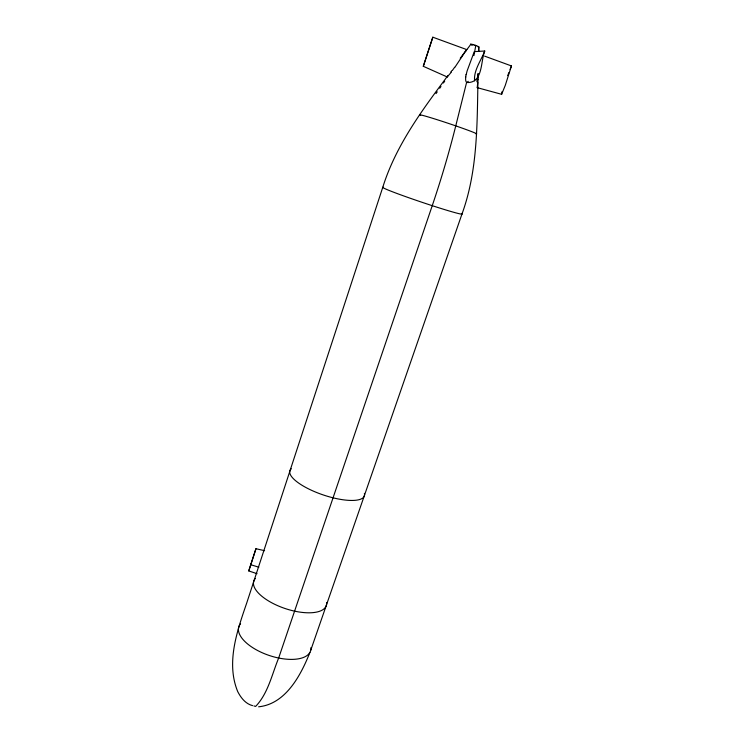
<?xml version="1.0" encoding="UTF-8"?>
<svg xmlns="http://www.w3.org/2000/svg" width="744" height="744" viewBox="0 0 744 744"><rect width="100%" height="100%" fill="white"/><g stroke="black" fill="none" stroke-linecap="round" stroke-linejoin="round"><path stroke-width="1.12" d="M478.094 73.479C477.006 120.528 478.42 168.962 462.024 213.891L310.797 650.107M478.792 46.891L478.671 51.513L478.801 46.965M478.011 74.567L478.029 74.028M477.834 79.934L477.853 79.413M477.741 82.277L477.276 87.308M473.919 55.577L475.816 45.458L474.347 45.468M465.893 76.911C465.139 78.697 465.725 84.853 468.255 81.329M501.689 93.288L501.623 94.302L505.269 85.393L511.444 65.937L484.614 56.126M466.246 74.716L466.349 74.233M466.311 74.223A61.361 58.506 49.4 0 1 467.167 70.782L474.281 51.606L484.744 51.011C480.438 61.454 483.228 83.551 466.581 82.51L455.756 125.885A220.643 46.826 -72.2 0 1 432.245 205.66L278.665 658.021C271.951 674.315 268.091 693.464 255.629 706.428L253.909 705.926M501.884 92.516L502.154 91.521M454.863 67.341L466.665 49.569L432.831 37.2L423.299 66.3L447.228 76.967L451.366 72.121M264.585 550.69L255.955 548.709L248.756 570.936L257.052 573.689M255.955 548.709L248.784 570.908M432.831 37.2L423.299 66.3M507.724 75.609L508.859 72.614M510.096 69.387L511.444 65.937M309.904 652.432C300.967 674.994 285.808 704.047 258.633 706.8M484.744 51.011C481.108 60.478 473.472 70.568 474.598 80.891M447.944 75.525L447.228 76.967M436.012 93.595L437.249 91.838M439.723 88.294L440.959 86.527M443.443 82.984L444.689 81.198M465.418 51.578L470.766 44.389M447.228 76.4L444.763 79.841C420.025 113.014 395.269 147.275 382.788 187.246L246.757 602.9C237.224 630.726 225.795 662.709 237.745 691.65C240.944 697.835 245.501 703.805 252.569 705.638M460.248 58.265L466.665 49.569M477.09 87.625L501.623 94.302M471.278 44.547L472.812 45.012M258.828 567.198L250.979 564.789L250.802 563.757M420.686 115.487A30.058 1.032 18.5 0 1 446.828 122.853A30.058 1.032 18.5 0 1 476.002 133.92M310.955 647.606A37.851 17.484 18.7 0 1 269.142 655.445A37.851 17.484 18.7 0 1 240.554 623.816M326.607 602.445A38.27 15.996 18.7 0 1 284.971 608.48A38.27 15.996 18.7 0 1 255.415 578.404M364.393 493.411A39.283 12.248 18.7 0 1 323.231 494.937A39.283 12.248 18.7 0 1 291.313 468.767M461.401 213.435A41.896 1.646 18.6 0 1 421.857 202.238A41.896 1.646 18.6 0 1 383.476 187.274M470.645 44.417A4.436 0.493 18.5 0 1 475.109 45.207A4.436 0.493 18.5 0 1 478.094 46.993M471.836 45.021A4.436 0.493 18.5 0 1 471.436 44.845M477.741 75.674A60.171 6.984 -88.2 0 1 477.62 79.31M477.034 79.701A39.134 8.1 -88.9 0 1 476.951 81.831M451.831 70.643A40.232 8.584 -51.9 0 1 450.883 71.889M454.612 67.295A60.552 19.009 -52 0 1 452.464 70.299M465.66 76.865A39.404 36.158 59 0 1 466.042 74.651"/></g></svg>
